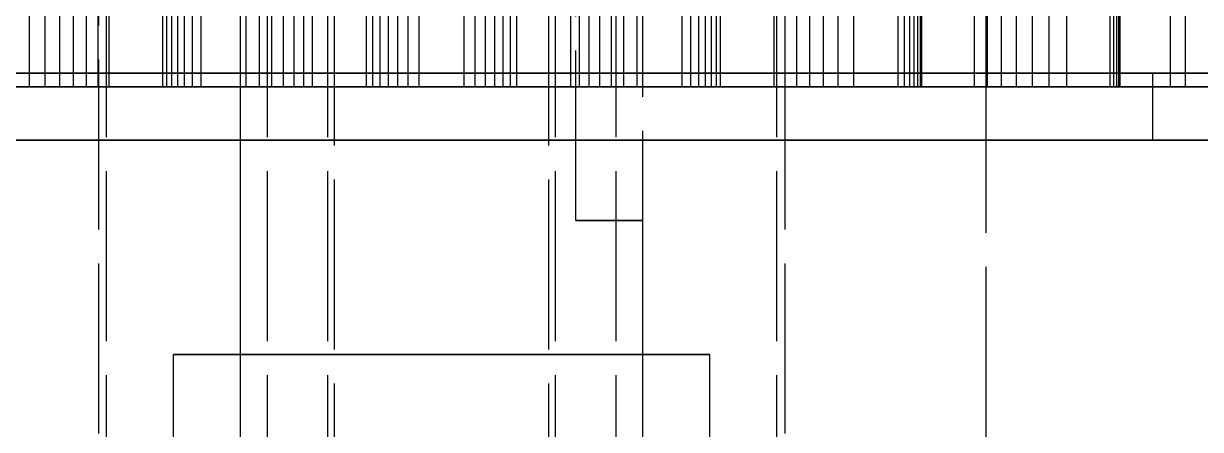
# Model space of a CAD drawing. Header units: millimetres. Extents: x -9 to 234, y -53 to 196.
# Drawn here: x 155.73 to 164.51, y 17.24 to 20.27 of the extents above; entities that cross this region are included whole.
import ezdxf

# ---------------------------------------------------------------- set-up
doc = ezdxf.new("R2010")
doc.units = ezdxf.units.MM
doc.linetypes.add('DASHED', pattern=[1.524, 1.27, -0.254])
doc.layers.add('HIDDEN', color=8, linetype='DASHED')

msp = doc.modelspace()

# ---------------------------------------------------------------- linework, layer by layer
at = {"layer": 'HIDDEN'}
for points in [[(158.05, -23.31), (158.05, 34.4)], [(159.65, -23.31), (159.65, 34.4)], [(156.35, -20.2), (156.35, 32.4)], [(157.55, -20.2), (157.55, 32.4)], [(158, -20.2), (158, 32.4)], [(159.7, -20.2), (159.7, 32.4)], [(160.15, -20.2), (160.15, 32.4)], [(161.35, -20.2), (161.35, 32.4)], [(157.35, -19.9), (157.35, 32.1)], [(160.35, -19.9), (160.35, 32.1)], [(156.29, 26.1), (156.29, -7.2)], [(161.41, 26.1), (161.41, -7.2)], [(155.77669, 19.8), (155.77669, 23.8)], [(155.77669, 19.8), (155.77669, 23.8)], [(155.89243, 19.8), (155.89243, 23.8)], [(155.89243, 19.8), (155.89243, 23.8)], [(156.00194, 19.8), (156.00194, 23.8)], [(156.00194, 19.8), (156.00194, 23.8)], [(156.10493, 19.8), (156.10493, 23.8)], [(156.10493, 19.8), (156.10493, 23.8)], [(156.20101, 19.8), (156.20101, 23.8)], [(156.20101, 19.8), (156.20101, 23.8)], [(156.28967, 19.8), (156.28967, 23.8)], [(156.28967, 19.8), (156.28967, 23.8)], [(156.37018, 19.8), (156.37018, 23.8)], [(156.37018, 19.8), (156.37018, 23.8)], [(156.77101, 19.8), (156.77101, 23.8)], [(156.77101, 19.8), (156.77101, 23.8)], [(156.79991, 19.8), (156.79991, 23.8)], [(156.79991, 19.8), (156.79991, 23.8)], [(156.83706, 19.8), (156.83706, 23.8)], [(156.83706, 19.8), (156.83706, 23.8)], [(156.88173, 19.8), (156.88173, 23.8)], [(156.88173, 19.8), (156.88173, 23.8)], [(156.93344, 19.8), (156.93344, 23.8)], [(156.93344, 19.8), (156.93344, 23.8)], [(156.99181, 19.8), (156.99181, 23.8)], [(156.99181, 19.8), (156.99181, 23.8)], [(157.05657, 19.8), (157.05657, 23.8)], [(157.05657, 19.8), (157.05657, 23.8)], [(157.39112, 19.8), (157.39112, 23.8)], [(157.39112, 19.8), (157.39112, 23.8)], [(157.49066, 19.8), (157.49066, 23.8)], [(157.49066, 19.8), (157.49066, 23.8)], [(157.58387, 19.8), (157.58387, 23.8)], [(157.58387, 19.8), (157.58387, 23.8)], [(157.67046, 19.8), (157.67046, 23.8)], [(157.67046, 19.8), (157.67046, 23.8)], [(157.75004, 19.8), (157.75004, 23.8)], [(157.75004, 19.8), (157.75004, 23.8)], [(157.82209, 19.8), (157.82209, 23.8)], [(157.82209, 19.8), (157.82209, 23.8)], [(157.88589, 19.8), (157.88589, 23.8)], [(157.88589, 19.8), (157.88589, 23.8)], [(158.29017, 19.8), (158.29017, 23.8)], [(158.29017, 19.8), (158.29017, 23.8)], [(158.33672, 19.8), (158.33672, 23.8)], [(158.33672, 19.8), (158.33672, 23.8)], [(158.39155, 19.8), (158.39155, 23.8)], [(158.39155, 19.8), (158.39155, 23.8)], [(158.45395, 19.8), (158.45395, 23.8)], [(158.45395, 19.8), (158.45395, 23.8)], [(158.52339, 19.8), (158.52339, 23.8)], [(158.52339, 19.8), (158.52339, 23.8)], [(158.59951, 19.8), (158.59951, 23.8)], [(158.59951, 19.8), (158.59951, 23.8)], [(158.68201, 19.8), (158.68201, 23.8)], [(158.68201, 19.8), (158.68201, 23.8)], [(159.01799, 19.8), (159.01799, 23.8)], [(159.01799, 19.8), (159.01799, 23.8)], [(159.10049, 19.8), (159.10049, 23.8)], [(159.10049, 19.8), (159.10049, 23.8)], [(159.17661, 19.8), (159.17661, 23.8)], [(159.17661, 19.8), (159.17661, 23.8)], [(159.24605, 19.8), (159.24605, 23.8)], [(159.24605, 19.8), (159.24605, 23.8)], [(159.30845, 19.8), (159.30845, 23.8)], [(159.30845, 19.8), (159.30845, 23.8)], [(159.36328, 19.8), (159.36328, 23.8)], [(159.36328, 19.8), (159.36328, 23.8)], [(159.40983, 19.8), (159.40983, 23.8)], [(159.40983, 19.8), (159.40983, 23.8)], [(159.81411, 19.8), (159.81411, 23.8)], [(159.81411, 19.8), (159.81411, 23.8)], [(159.87791, 19.8), (159.87791, 23.8)], [(159.87791, 19.8), (159.87791, 23.8)], [(159.94996, 19.8), (159.94996, 23.8)], [(159.94996, 19.8), (159.94996, 23.8)], [(160.02954, 19.8), (160.02954, 23.8)], [(160.02954, 19.8), (160.02954, 23.8)], [(160.11613, 19.8), (160.11613, 23.8)], [(160.11613, 19.8), (160.11613, 23.8)], [(160.20934, 19.8), (160.20934, 23.8)], [(160.20934, 19.8), (160.20934, 23.8)], [(160.30888, 19.8), (160.30888, 23.8)], [(160.30888, 19.8), (160.30888, 23.8)], [(160.64343, 19.8), (160.64343, 23.8)], [(160.64343, 19.8), (160.64343, 23.8)], [(160.70819, 19.8), (160.70819, 23.8)], [(160.70819, 19.8), (160.70819, 23.8)], [(160.76656, 19.8), (160.76656, 23.8)], [(160.76656, 19.8), (160.76656, 23.8)], [(160.81827, 19.8), (160.81827, 23.8)], [(160.81827, 19.8), (160.81827, 23.8)], [(160.86294, 19.8), (160.86294, 23.8)], [(160.86294, 19.8), (160.86294, 23.8)], [(160.90009, 19.8), (160.90009, 23.8)], [(160.90009, 19.8), (160.90009, 23.8)], [(160.92899, 19.8), (160.92899, 23.8)], [(160.92899, 19.8), (160.92899, 23.8)], [(161.32982, 19.8), (161.32982, 23.8)], [(161.32982, 19.8), (161.32982, 23.8)], [(161.41033, 19.8), (161.41033, 23.8)], [(161.41033, 19.8), (161.41033, 23.8)], [(161.49899, 19.8), (161.49899, 23.8)], [(161.49899, 19.8), (161.49899, 23.8)], [(161.59507, 19.8), (161.59507, 23.8)], [(161.59507, 19.8), (161.59507, 23.8)], [(161.69806, 19.8), (161.69806, 23.8)], [(161.69806, 19.8), (161.69806, 23.8)], [(161.80757, 19.8), (161.80757, 23.8)], [(161.80757, 19.8), (161.80757, 23.8)], [(161.92331, 19.8), (161.92331, 23.8)], [(161.92331, 19.8), (161.92331, 23.8)], [(162.25357, 19.8), (162.25357, 23.8)], [(162.25357, 19.8), (162.25357, 23.8)], [(162.30003, 19.8), (162.30003, 23.8)], [(162.30003, 19.8), (162.30003, 23.8)], [(162.34016, 19.8), (162.34016, 23.8)], [(162.34016, 19.8), (162.34016, 23.8)], [(162.37369, 19.8), (162.37369, 23.8)], [(162.37369, 19.8), (162.37369, 23.8)], [(162.40027, 19.8), (162.40027, 23.8)], [(162.40027, 19.8), (162.40027, 23.8)], [(162.41941, 19.8), (162.41941, 23.8)], [(162.41941, 19.8), (162.41941, 23.8)], [(162.43042, 19.8), (162.43042, 23.8)], [(162.43042, 19.8), (162.43042, 23.8)], [(162.82438, 19.8), (162.82438, 23.8)], [(162.82438, 19.8), (162.82438, 23.8)], [(162.92091, 19.8), (162.92091, 23.8)], [(162.92091, 19.8), (162.92091, 23.8)], [(163.02541, 19.8), (163.02541, 23.8)], [(163.02541, 19.8), (163.02541, 23.8)], [(163.13718, 19.8), (163.13718, 23.8)], [(163.13718, 19.8), (163.13718, 23.8)], [(163.2557, 19.8), (163.2557, 23.8)], [(163.2557, 19.8), (163.2557, 23.8)], [(163.38058, 19.8), (163.38058, 23.8)], [(163.38058, 19.8), (163.38058, 23.8)], [(163.51151, 19.8), (163.51151, 23.8)], [(163.51151, 19.8), (163.51151, 23.8)], [(163.83467, 19.8), (163.83467, 23.8)], [(163.83467, 19.8), (163.83467, 23.8)], [(163.86244, 19.8), (163.86244, 23.8)], [(163.86244, 19.8), (163.86244, 23.8)], [(163.88398, 19.8), (163.88398, 23.8)], [(163.88398, 19.8), (163.88398, 23.8)], [(163.89905, 19.8), (163.89905, 23.8)], [(163.89905, 19.8), (163.89905, 23.8)], [(163.9013, 19.8), (163.9013, 23.8)], [(163.9013, 19.8), (163.9013, 23.8)], [(163.9073, 19.8), (163.9073, 23.8)], [(163.9073, 19.8), (163.9073, 23.8)], [(163.90827, 19.8), (163.90827, 23.8)], [(163.90827, 19.8), (163.90827, 23.8)], [(164.28503, 19.8), (164.28503, 23.8)], [(164.28503, 19.8), (164.28503, 23.8)], [(164.39675, 19.8), (164.39675, 23.8)], [(164.39675, 19.8), (164.39675, 23.8)], [(162.91, 19.9), (162.91, 23.4)], [(162.91, -7.2), (162.91, 23.4)], [(157.35, 17.8), (157.35, 23.3)], [(159.85, 18.801), (159.85, 23.3)], [(159.85, 18.801), (159.85, 23.3)], [(164.15, 19.9), (163.98175, 19.9), (163.81349, 19.9), (163.64524, 19.9), (163.47698, 19.9), (163.30873, 19.9), (163.14048, 19.9), (162.97222, 19.9), (162.80397, 19.9), (162.63571, 19.9), (162.46746, 19.9), (162.29921, 19.9), (162.13095, 19.9), (161.9627, 19.9), (161.79444, 19.9), (161.62619, 19.9), (161.45794, 19.9), (161.28968, 19.9), (161.12143, 19.9), (160.95317, 19.9), (160.78492, 19.9), (160.61667, 19.9), (160.44841, 19.9), (160.28016, 19.9), (160.1119, 19.9), (159.94365, 19.9), (159.7754, 19.9), (159.60714, 19.9), (159.43889, 19.9), (159.27063, 19.9), (159.10238, 19.9), (158.93413, 19.9), (158.76587, 19.9), (158.59762, 19.9), (158.42937, 19.9), (158.26111, 19.9), (158.09286, 19.9), (157.9246, 19.9), (157.75635, 19.9), (157.5881, 19.9), (157.41984, 19.9), (157.25159, 19.9), (157.08333, 19.9), (156.91508, 19.9), (156.74683, 19.9), (156.57857, 19.9), (156.41032, 19.9), (156.24206, 19.9), (156.07381, 19.9), (155.90556, 19.9), (155.7373, 19.9), (155.56905, 19.9)], [(155.65317, 19.9), (155.7373, 19.9), (155.82143, 19.9), (155.90556, 19.9), (155.98968, 19.9), (156.07381, 19.9), (156.15794, 19.9), (156.24206, 19.9), (156.32619, 19.9), (156.41032, 19.9), (156.49444, 19.9), (156.57857, 19.9), (156.6627, 19.9), (156.74683, 19.9), (156.83095, 19.9), (156.91508, 19.9), (156.99921, 19.9), (157.08333, 19.9), (157.16746, 19.9), (157.25159, 19.9), (157.33571, 19.9), (157.41984, 19.9), (157.50397, 19.9), (157.5881, 19.9), (157.67222, 19.9), (157.75635, 19.9), (157.84048, 19.9), (157.9246, 19.9), (158.00873, 19.9), (158.09286, 19.9), (158.17698, 19.9), (158.26111, 19.9), (158.34524, 19.9), (158.42937, 19.9), (158.51349, 19.9), (158.59762, 19.9), (158.68175, 19.9), (158.76587, 19.9), (158.85, 19.9)], [(162.91, 19.9), (162.78111, 19.9), (162.65222, 19.9), (162.52333, 19.9), (162.39444, 19.9), (162.26556, 19.9), (162.13667, 19.9), (162.00778, 19.9), (161.87889, 19.9), (161.75, 19.9), (161.62111, 19.9), (161.49222, 19.9), (161.36333, 19.9), (161.23444, 19.9), (161.10556, 19.9), (160.97667, 19.9), (160.84778, 19.9), (160.71889, 19.9), (160.59, 19.9), (160.46111, 19.9), (160.33222, 19.9), (160.20333, 19.9), (160.07444, 19.9), (159.94556, 19.9), (159.81667, 19.9), (159.68778, 19.9), (159.55889, 19.9), (159.43, 19.9), (159.30111, 19.9), (159.17222, 19.9), (159.04333, 19.9), (158.91444, 19.9), (158.78556, 19.9), (158.65667, 19.9), (158.52778, 19.9), (158.39889, 19.9), (158.27, 19.9), (158.14111, 19.9), (158.01222, 19.9), (157.88333, 19.9), (157.75444, 19.9), (157.62556, 19.9), (157.49667, 19.9), (157.36778, 19.9), (157.23889, 19.9), (157.11, 19.9), (156.98111, 19.9), (156.85222, 19.9), (156.72333, 19.9), (156.59444, 19.9), (156.46556, 19.9), (156.33667, 19.9), (156.20778, 19.9), (156.07889, 19.9), (155.95, 19.9), (155.82111, 19.9), (155.69222, 19.9)], [(155.69222, 19.9), (155.75667, 19.9), (155.82111, 19.9), (155.88556, 19.9), (155.95, 19.9), (156.01444, 19.9), (156.07889, 19.9), (156.14333, 19.9), (156.20778, 19.9), (156.27222, 19.9), (156.33667, 19.9), (156.40111, 19.9), (156.46556, 19.9), (156.53, 19.9), (156.59444, 19.9), (156.65889, 19.9), (156.72333, 19.9), (156.78778, 19.9), (156.85222, 19.9), (156.91667, 19.9), (156.98111, 19.9), (157.04556, 19.9), (157.11, 19.9), (157.17444, 19.9), (157.23889, 19.9), (157.30333, 19.9), (157.36778, 19.9), (157.43222, 19.9), (157.49667, 19.9), (157.56111, 19.9), (157.62556, 19.9), (157.69, 19.9), (157.75444, 19.9), (157.81889, 19.9), (157.88333, 19.9), (157.94778, 19.9), (158.01222, 19.9), (158.07667, 19.9), (158.14111, 19.9), (158.20556, 19.9), (158.27, 19.9), (158.33444, 19.9), (158.39889, 19.9), (158.46333, 19.9), (158.52778, 19.9), (158.59222, 19.9), (158.65667, 19.9), (158.72111, 19.9), (158.78556, 19.9), (158.85, 19.9)], [(164.65952, 19.9), (164.46905, 19.9), (164.27857, 19.9), (164.0881, 19.9), (163.89762, 19.9), (163.70714, 19.9), (163.51667, 19.9), (163.32619, 19.9), (163.13571, 19.9), (162.94524, 19.9), (162.75476, 19.9), (162.56429, 19.9), (162.37381, 19.9), (162.18333, 19.9), (161.99286, 19.9), (161.80238, 19.9), (161.6119, 19.9), (161.42143, 19.9), (161.23095, 19.9), (161.04048, 19.9), (160.85, 19.9), (160.65952, 19.9), (160.46905, 19.9), (160.27857, 19.9), (160.0881, 19.9), (159.89762, 19.9), (159.70714, 19.9), (159.51667, 19.9), (159.32619, 19.9), (159.13571, 19.9), (158.94524, 19.9), (158.75476, 19.9), (158.56429, 19.9), (158.37381, 19.9), (158.18333, 19.9), (157.99286, 19.9), (157.80238, 19.9), (157.6119, 19.9), (157.42143, 19.9), (157.23095, 19.9), (157.04048, 19.9), (156.85, 19.9), (156.65952, 19.9), (156.46905, 19.9), (156.27857, 19.9), (156.0881, 19.9), (155.89762, 19.9), (155.70714, 19.9)], [(155.70714, 19.9), (155.80238, 19.9), (155.89762, 19.9), (155.99286, 19.9), (156.0881, 19.9), (156.18333, 19.9), (156.27857, 19.9), (156.37381, 19.9), (156.46905, 19.9), (156.56429, 19.9), (156.65952, 19.9), (156.75476, 19.9), (156.85, 19.9), (156.94524, 19.9), (157.04048, 19.9), (157.13571, 19.9), (157.23095, 19.9), (157.32619, 19.9), (157.42143, 19.9), (157.51667, 19.9), (157.6119, 19.9), (157.70714, 19.9), (157.80238, 19.9), (157.89762, 19.9), (157.99286, 19.9), (158.0881, 19.9), (158.18333, 19.9), (158.27857, 19.9), (158.37381, 19.9), (158.46905, 19.9), (158.56429, 19.9), (158.65952, 19.9), (158.75476, 19.9), (158.85, 19.9)], [(164.65952, 19.9), (164.46905, 19.9), (164.27857, 19.9), (164.0881, 19.9), (163.89762, 19.9), (163.70714, 19.9), (163.51667, 19.9), (163.32619, 19.9), (163.13571, 19.9), (162.94524, 19.9), (162.75476, 19.9), (162.56429, 19.9), (162.37381, 19.9), (162.18333, 19.9), (161.99286, 19.9), (161.80238, 19.9), (161.6119, 19.9), (161.42143, 19.9), (161.23095, 19.9), (161.04048, 19.9), (160.85, 19.9), (160.65952, 19.9), (160.46905, 19.9), (160.27857, 19.9), (160.0881, 19.9), (159.89762, 19.9), (159.70714, 19.9), (159.51667, 19.9), (159.32619, 19.9), (159.13571, 19.9), (158.94524, 19.9), (158.75476, 19.9), (158.56429, 19.9), (158.37381, 19.9), (158.18333, 19.9), (157.99286, 19.9), (157.80238, 19.9), (157.6119, 19.9), (157.42143, 19.9), (157.23095, 19.9), (157.04048, 19.9), (156.85, 19.9), (156.65952, 19.9), (156.46905, 19.9), (156.27857, 19.9), (156.0881, 19.9), (155.89762, 19.9), (155.70714, 19.9)], [(155.70714, 19.9), (155.80238, 19.9), (155.89762, 19.9), (155.99286, 19.9), (156.0881, 19.9), (156.18333, 19.9), (156.27857, 19.9), (156.37381, 19.9), (156.46905, 19.9), (156.56429, 19.9), (156.65952, 19.9), (156.75476, 19.9), (156.85, 19.9), (156.94524, 19.9), (157.04048, 19.9), (157.13571, 19.9), (157.23095, 19.9), (157.32619, 19.9), (157.42143, 19.9), (157.51667, 19.9), (157.6119, 19.9), (157.70714, 19.9), (157.80238, 19.9), (157.89762, 19.9), (157.99286, 19.9), (158.0881, 19.9), (158.18333, 19.9), (158.27857, 19.9), (158.37381, 19.9), (158.46905, 19.9), (158.56429, 19.9), (158.65952, 19.9), (158.75476, 19.9), (158.85, 19.9)], [(158.85, 19.9), (158.94524, 19.9), (159.04048, 19.9), (159.13571, 19.9), (159.23095, 19.9), (159.32619, 19.9), (159.42143, 19.9), (159.51667, 19.9), (159.6119, 19.9), (159.70714, 19.9), (159.80238, 19.9), (159.89762, 19.9), (159.99286, 19.9), (160.0881, 19.9), (160.18333, 19.9), (160.27857, 19.9), (160.37381, 19.9), (160.46905, 19.9), (160.56429, 19.9), (160.65952, 19.9), (160.75476, 19.9), (160.85, 19.9), (160.94524, 19.9), (161.04048, 19.9), (161.13571, 19.9), (161.23095, 19.9), (161.32619, 19.9), (161.42143, 19.9), (161.51667, 19.9), (161.6119, 19.9), (161.70714, 19.9), (161.80238, 19.9), (161.89762, 19.9), (161.99286, 19.9), (162.0881, 19.9), (162.18333, 19.9), (162.27857, 19.9), (162.37381, 19.9), (162.46905, 19.9), (162.56429, 19.9), (162.65952, 19.9), (162.75476, 19.9), (162.85, 19.9), (162.94524, 19.9), (163.04048, 19.9), (163.13571, 19.9), (163.23095, 19.9), (163.32619, 19.9), (163.42143, 19.9), (163.51667, 19.9), (163.6119, 19.9), (163.70714, 19.9), (163.80238, 19.9), (163.89762, 19.9), (163.99286, 19.9), (164.0881, 19.9), (164.18333, 19.9), (164.27857, 19.9), (164.37381, 19.9), (164.46905, 19.9), (164.56429, 19.9)], [(158.85, 19.9), (158.93413, 19.9), (159.01825, 19.9), (159.10238, 19.9), (159.18651, 19.9), (159.27063, 19.9), (159.35476, 19.9), (159.43889, 19.9), (159.52302, 19.9), (159.60714, 19.9), (159.69127, 19.9), (159.7754, 19.9), (159.85952, 19.9), (159.94365, 19.9), (160.02778, 19.9), (160.1119, 19.9), (160.19603, 19.9), (160.28016, 19.9), (160.36429, 19.9), (160.44841, 19.9), (160.53254, 19.9), (160.61667, 19.9), (160.70079, 19.9), (160.78492, 19.9), (160.86905, 19.9), (160.95317, 19.9), (161.0373, 19.9), (161.12143, 19.9), (161.20556, 19.9), (161.28968, 19.9), (161.37381, 19.9), (161.45794, 19.9), (161.54206, 19.9), (161.62619, 19.9), (161.71032, 19.9), (161.79444, 19.9), (161.87857, 19.9), (161.9627, 19.9), (162.04683, 19.9), (162.13095, 19.9), (162.21508, 19.9), (162.29921, 19.9), (162.38333, 19.9), (162.46746, 19.9), (162.55159, 19.9), (162.63571, 19.9), (162.71984, 19.9), (162.80397, 19.9), (162.8881, 19.9), (162.97222, 19.9), (163.05635, 19.9), (163.14048, 19.9), (163.2246, 19.9), (163.30873, 19.9), (163.39286, 19.9), (163.47698, 19.9), (163.56111, 19.9), (163.64524, 19.9), (163.72937, 19.9), (163.81349, 19.9), (163.89762, 19.9), (163.98175, 19.9), (164.06587, 19.9), (164.15, 19.9)], [(158.85, 19.9), (158.94524, 19.9), (159.04048, 19.9), (159.13571, 19.9), (159.23095, 19.9), (159.32619, 19.9), (159.42143, 19.9), (159.51667, 19.9), (159.6119, 19.9), (159.70714, 19.9), (159.80238, 19.9), (159.89762, 19.9), (159.99286, 19.9), (160.0881, 19.9), (160.18333, 19.9), (160.27857, 19.9), (160.37381, 19.9), (160.46905, 19.9), (160.56429, 19.9), (160.65952, 19.9), (160.75476, 19.9), (160.85, 19.9), (160.94524, 19.9), (161.04048, 19.9), (161.13571, 19.9), (161.23095, 19.9), (161.32619, 19.9), (161.42143, 19.9), (161.51667, 19.9), (161.6119, 19.9), (161.70714, 19.9), (161.80238, 19.9), (161.89762, 19.9), (161.99286, 19.9), (162.0881, 19.9), (162.18333, 19.9), (162.27857, 19.9), (162.37381, 19.9), (162.46905, 19.9), (162.56429, 19.9), (162.65952, 19.9), (162.75476, 19.9), (162.85, 19.9), (162.94524, 19.9), (163.04048, 19.9), (163.13571, 19.9), (163.23095, 19.9), (163.32619, 19.9), (163.42143, 19.9), (163.51667, 19.9), (163.6119, 19.9), (163.70714, 19.9), (163.80238, 19.9), (163.89762, 19.9), (163.99286, 19.9), (164.0881, 19.9), (164.18333, 19.9), (164.27857, 19.9), (164.37381, 19.9), (164.46905, 19.9), (164.56429, 19.9)], [(158.85, 19.9), (158.91444, 19.9), (158.97889, 19.9), (159.04333, 19.9), (159.10778, 19.9), (159.17222, 19.9), (159.23667, 19.9), (159.30111, 19.9), (159.36556, 19.9), (159.43, 19.9), (159.49444, 19.9), (159.55889, 19.9), (159.62333, 19.9), (159.68778, 19.9), (159.75222, 19.9), (159.81667, 19.9), (159.88111, 19.9), (159.94556, 19.9), (160.01, 19.9), (160.07444, 19.9), (160.13889, 19.9), (160.20333, 19.9), (160.26778, 19.9), (160.33222, 19.9), (160.39667, 19.9), (160.46111, 19.9), (160.52556, 19.9), (160.59, 19.9), (160.65444, 19.9), (160.71889, 19.9), (160.78333, 19.9), (160.84778, 19.9), (160.91222, 19.9), (160.97667, 19.9), (161.04111, 19.9), (161.10556, 19.9), (161.17, 19.9), (161.23444, 19.9), (161.29889, 19.9), (161.36333, 19.9), (161.42778, 19.9), (161.49222, 19.9), (161.55667, 19.9), (161.62111, 19.9), (161.68556, 19.9), (161.75, 19.9), (161.81444, 19.9), (161.87889, 19.9), (161.94333, 19.9), (162.00778, 19.9), (162.07222, 19.9), (162.13667, 19.9), (162.20111, 19.9), (162.26556, 19.9), (162.33, 19.9), (162.39444, 19.9), (162.45889, 19.9), (162.52333, 19.9), (162.58778, 19.9), (162.65222, 19.9), (162.71667, 19.9), (162.78111, 19.9), (162.84556, 19.9), (162.91, 19.9)], [(164.15, 19.9), (164.15, 19.4)], [(164.61786, 19.8), (164.01071, 19.8), (163.40357, 19.8), (162.79643, 19.8), (162.18929, 19.8), (161.58214, 19.8), (160.975, 19.8), (160.36786, 19.8), (159.76071, 19.8), (159.15357, 19.8), (158.54643, 19.8), (157.93929, 19.8), (157.33214, 19.8), (156.725, 19.8), (156.11786, 19.8), (155.51071, 19.8), (154.90357, 19.8), (154.29643, 19.8), (153.68929, 19.8), (153.08214, 19.8), (152.475, 19.8), (151.86786, 19.8), (151.26071, 19.8), (150.65357, 19.8)], [(155.77669, 19.8), (155.44643, 19.8)], [(155.44643, 19.8), (155.77669, 19.8)], [(155.51071, 19.8), (155.81429, 19.8), (156.11786, 19.8), (156.42143, 19.8), (156.725, 19.8), (157.02857, 19.8), (157.33214, 19.8), (157.63571, 19.8), (157.93929, 19.8), (158.24286, 19.8), (158.54643, 19.8), (158.85, 19.8)], [(155.89243, 19.8), (155.77669, 19.8)], [(155.77669, 19.8), (155.89243, 19.8)], [(156.00194, 19.8), (155.89243, 19.8)], [(155.89243, 19.8), (156.00194, 19.8)], [(156.10493, 19.8), (156.00194, 19.8)], [(156.00194, 19.8), (156.10493, 19.8)], [(156.20101, 19.8), (156.10493, 19.8)], [(156.10493, 19.8), (156.20101, 19.8)], [(156.28967, 19.8), (156.20101, 19.8)], [(156.20101, 19.8), (156.28967, 19.8)], [(156.37018, 19.8), (156.28967, 19.8)], [(156.28967, 19.8), (156.37018, 19.8)], [(156.77101, 19.8), (156.37018, 19.8)], [(156.37018, 19.8), (156.77101, 19.8)], [(156.79991, 19.8), (156.77101, 19.8)], [(156.77101, 19.8), (156.79991, 19.8)], [(156.83706, 19.8), (156.79991, 19.8)], [(156.79991, 19.8), (156.83706, 19.8)], [(156.88173, 19.8), (156.83706, 19.8)], [(156.83706, 19.8), (156.88173, 19.8)], [(156.93344, 19.8), (156.88173, 19.8)], [(156.88173, 19.8), (156.93344, 19.8)], [(156.99181, 19.8), (156.93344, 19.8)], [(156.93344, 19.8), (156.99181, 19.8)], [(157.05657, 19.8), (156.99181, 19.8)], [(156.99181, 19.8), (157.05657, 19.8)], [(157.39112, 19.8), (157.05657, 19.8)], [(157.05657, 19.8), (157.39112, 19.8)], [(157.49066, 19.8), (157.39112, 19.8)], [(157.39112, 19.8), (157.49066, 19.8)], [(157.58387, 19.8), (157.49066, 19.8)], [(157.49066, 19.8), (157.58387, 19.8)], [(157.67046, 19.8), (157.58387, 19.8)], [(157.58387, 19.8), (157.67046, 19.8)], [(157.75004, 19.8), (157.67046, 19.8)], [(157.67046, 19.8), (157.75004, 19.8)], [(157.82209, 19.8), (157.75004, 19.8)], [(157.75004, 19.8), (157.82209, 19.8)], [(157.88589, 19.8), (157.82209, 19.8)], [(157.82209, 19.8), (157.88589, 19.8)], [(158.29017, 19.8), (157.88589, 19.8)], [(157.88589, 19.8), (158.29017, 19.8)], [(158.29017, 19.8), (158.33672, 19.8)], [(158.33672, 19.8), (158.29017, 19.8)], [(158.33672, 19.8), (158.39155, 19.8)], [(158.39155, 19.8), (158.33672, 19.8)], [(158.39155, 19.8), (158.45395, 19.8)], [(158.45395, 19.8), (158.39155, 19.8)], [(158.45395, 19.8), (158.52339, 19.8)], [(158.52339, 19.8), (158.45395, 19.8)], [(158.52339, 19.8), (158.59951, 19.8)], [(158.59951, 19.8), (158.52339, 19.8)], [(158.59951, 19.8), (158.68201, 19.8)], [(158.68201, 19.8), (158.59951, 19.8)], [(158.68201, 19.8), (159.01799, 19.8)], [(159.01799, 19.8), (158.68201, 19.8)], [(158.85, 19.8), (159.15357, 19.8), (159.45714, 19.8), (159.76071, 19.8), (160.06429, 19.8), (160.36786, 19.8), (160.67143, 19.8), (160.975, 19.8), (161.27857, 19.8), (161.58214, 19.8), (161.88571, 19.8), (162.18929, 19.8), (162.49286, 19.8), (162.79643, 19.8), (163.1, 19.8), (163.40357, 19.8), (163.70714, 19.8), (164.01071, 19.8), (164.31429, 19.8), (164.61786, 19.8)], [(159.01799, 19.8), (159.10049, 19.8)], [(159.10049, 19.8), (159.01799, 19.8)], [(159.10049, 19.8), (159.17661, 19.8)], [(159.17661, 19.8), (159.10049, 19.8)], [(159.17661, 19.8), (159.24605, 19.8)], [(159.24605, 19.8), (159.17661, 19.8)], [(159.24605, 19.8), (159.30845, 19.8)], [(159.30845, 19.8), (159.24605, 19.8)], [(159.30845, 19.8), (159.36328, 19.8)], [(159.36328, 19.8), (159.30845, 19.8)], [(159.36328, 19.8), (159.40983, 19.8)], [(159.40983, 19.8), (159.36328, 19.8)], [(159.40983, 19.8), (159.81411, 19.8)], [(159.81411, 19.8), (159.40983, 19.8)], [(159.81411, 19.8), (159.87791, 19.8)], [(159.87791, 19.8), (159.81411, 19.8)], [(159.87791, 19.8), (159.94996, 19.8)], [(159.94996, 19.8), (159.87791, 19.8)], [(159.94996, 19.8), (160.02954, 19.8)], [(160.02954, 19.8), (159.94996, 19.8)], [(160.02954, 19.8), (160.11613, 19.8)], [(160.11613, 19.8), (160.02954, 19.8)], [(160.11613, 19.8), (160.20934, 19.8)], [(160.20934, 19.8), (160.11613, 19.8)], [(160.20934, 19.8), (160.30888, 19.8)], [(160.30888, 19.8), (160.20934, 19.8)], [(160.30888, 19.8), (160.64343, 19.8)], [(160.64343, 19.8), (160.30888, 19.8)], [(160.64343, 19.8), (160.70819, 19.8)], [(160.70819, 19.8), (160.64343, 19.8)], [(160.70819, 19.8), (160.76656, 19.8)], [(160.76656, 19.8), (160.70819, 19.8)], [(160.76656, 19.8), (160.81827, 19.8)], [(160.81827, 19.8), (160.76656, 19.8)], [(160.81827, 19.8), (160.86294, 19.8)], [(160.86294, 19.8), (160.81827, 19.8)], [(160.86294, 19.8), (160.90009, 19.8)], [(160.90009, 19.8), (160.86294, 19.8)], [(160.90009, 19.8), (160.92899, 19.8)], [(160.92899, 19.8), (160.90009, 19.8)], [(160.92899, 19.8), (161.32982, 19.8)], [(161.32982, 19.8), (160.92899, 19.8)], [(161.32982, 19.8), (161.41033, 19.8)], [(161.41033, 19.8), (161.32982, 19.8)], [(161.41033, 19.8), (161.49899, 19.8)], [(161.49899, 19.8), (161.41033, 19.8)], [(161.49899, 19.8), (161.59507, 19.8)], [(161.59507, 19.8), (161.49899, 19.8)], [(161.59507, 19.8), (161.69806, 19.8)], [(161.69806, 19.8), (161.59507, 19.8)], [(161.69806, 19.8), (161.80757, 19.8)], [(161.80757, 19.8), (161.69806, 19.8)], [(161.80757, 19.8), (161.92331, 19.8)], [(161.92331, 19.8), (161.80757, 19.8)], [(161.92331, 19.8), (162.25357, 19.8)], [(162.25357, 19.8), (161.92331, 19.8)], [(162.25357, 19.8), (162.30003, 19.8)], [(162.30003, 19.8), (162.25357, 19.8)], [(162.30003, 19.8), (162.34016, 19.8)], [(162.34016, 19.8), (162.30003, 19.8)], [(162.34016, 19.8), (162.37369, 19.8)], [(162.37369, 19.8), (162.34016, 19.8)], [(162.37369, 19.8), (162.40027, 19.8)], [(162.40027, 19.8), (162.37369, 19.8)], [(162.40027, 19.8), (162.41941, 19.8)], [(162.41941, 19.8), (162.40027, 19.8)], [(162.41941, 19.8), (162.43042, 19.8)], [(162.43042, 19.8), (162.41941, 19.8)], [(162.43042, 19.8), (162.82438, 19.8)], [(162.82438, 19.8), (162.43042, 19.8)], [(162.82438, 19.8), (162.92091, 19.8)], [(162.92091, 19.8), (162.82438, 19.8)], [(162.92091, 19.8), (163.02541, 19.8)], [(163.02541, 19.8), (162.92091, 19.8)], [(163.02541, 19.8), (163.13718, 19.8)], [(163.13718, 19.8), (163.02541, 19.8)], [(163.13718, 19.8), (163.2557, 19.8)], [(163.2557, 19.8), (163.13718, 19.8)], [(163.2557, 19.8), (163.38058, 19.8)], [(163.38058, 19.8), (163.2557, 19.8)], [(163.38058, 19.8), (163.51151, 19.8)], [(163.51151, 19.8), (163.38058, 19.8)], [(163.51151, 19.8), (163.83467, 19.8)], [(163.83467, 19.8), (163.51151, 19.8)], [(163.83467, 19.8), (163.86244, 19.8)], [(163.86244, 19.8), (163.83467, 19.8)], [(163.86244, 19.8), (163.88398, 19.8)], [(163.88398, 19.8), (163.86244, 19.8)], [(163.88398, 19.8), (163.89905, 19.8)], [(163.89905, 19.8), (163.88398, 19.8)], [(163.89905, 19.8), (163.9073, 19.8)], [(163.9073, 19.8), (163.89905, 19.8)], [(163.90827, 19.8), (163.9013, 19.8)], [(163.9013, 19.8), (164.28503, 19.8)], [(164.28503, 19.8), (163.9013, 19.8)], [(163.9013, 19.8), (163.90827, 19.8)], [(163.9073, 19.8), (163.90827, 19.8)], [(163.90827, 19.8), (163.9073, 19.8)], [(164.28503, 19.8), (164.39675, 19.8)], [(164.39675, 19.8), (164.28503, 19.8)], [(164.39675, 19.8), (164.51622, 19.8)], [(164.51622, 19.8), (164.39675, 19.8)], [(164.15, 19.4), (163.98175, 19.4), (163.81349, 19.4), (163.64524, 19.4), (163.47698, 19.4), (163.30873, 19.4), (163.14048, 19.4), (162.97222, 19.4), (162.80397, 19.4), (162.63571, 19.4), (162.46746, 19.4), (162.29921, 19.4), (162.13095, 19.4), (161.9627, 19.4), (161.79444, 19.4), (161.62619, 19.4), (161.45794, 19.4), (161.28968, 19.4), (161.12143, 19.4), (160.95317, 19.4), (160.78492, 19.4), (160.61667, 19.4), (160.44841, 19.4), (160.28016, 19.4), (160.1119, 19.4), (159.94365, 19.4), (159.7754, 19.4), (159.60714, 19.4), (159.43889, 19.4), (159.27063, 19.4), (159.10238, 19.4), (158.93413, 19.4), (158.76587, 19.4), (158.59762, 19.4), (158.42937, 19.4), (158.26111, 19.4), (158.09286, 19.4), (157.9246, 19.4), (157.75635, 19.4), (157.5881, 19.4), (157.41984, 19.4), (157.25159, 19.4), (157.08333, 19.4), (156.91508, 19.4), (156.74683, 19.4), (156.57857, 19.4), (156.41032, 19.4), (156.24206, 19.4), (156.07381, 19.4), (155.90556, 19.4), (155.7373, 19.4), (155.56905, 19.4)], [(164.68333, 19.4), (164.44524, 19.4), (164.20714, 19.4), (163.96905, 19.4), (163.73095, 19.4), (163.49286, 19.4), (163.25476, 19.4), (163.01667, 19.4), (162.77857, 19.4), (162.54048, 19.4), (162.30238, 19.4), (162.06429, 19.4), (161.82619, 19.4), (161.5881, 19.4), (161.35, 19.4), (161.1119, 19.4), (160.87381, 19.4), (160.63571, 19.4), (160.39762, 19.4), (160.15952, 19.4), (159.92143, 19.4), (159.68333, 19.4), (159.44524, 19.4), (159.20714, 19.4), (158.96905, 19.4), (158.73095, 19.4), (158.49286, 19.4), (158.25476, 19.4), (158.01667, 19.4), (157.77857, 19.4), (157.54048, 19.4), (157.30238, 19.4), (157.06429, 19.4), (156.82619, 19.4), (156.5881, 19.4), (156.35, 19.4), (156.1119, 19.4), (155.87381, 19.4), (155.63571, 19.4)], [(155.63571, 19.4), (155.75476, 19.4), (155.87381, 19.4), (155.99286, 19.4), (156.1119, 19.4), (156.23095, 19.4), (156.35, 19.4), (156.46905, 19.4), (156.5881, 19.4), (156.70714, 19.4), (156.82619, 19.4), (156.94524, 19.4), (157.06429, 19.4), (157.18333, 19.4), (157.30238, 19.4), (157.42143, 19.4), (157.54048, 19.4), (157.65952, 19.4), (157.77857, 19.4), (157.89762, 19.4), (158.01667, 19.4), (158.13571, 19.4), (158.25476, 19.4), (158.37381, 19.4), (158.49286, 19.4), (158.6119, 19.4), (158.73095, 19.4), (158.85, 19.4)], [(155.65317, 19.4), (155.7373, 19.4), (155.82143, 19.4), (155.90556, 19.4), (155.98968, 19.4), (156.07381, 19.4), (156.15794, 19.4), (156.24206, 19.4), (156.32619, 19.4), (156.41032, 19.4), (156.49444, 19.4), (156.57857, 19.4), (156.6627, 19.4), (156.74683, 19.4), (156.83095, 19.4), (156.91508, 19.4), (156.99921, 19.4), (157.08333, 19.4), (157.16746, 19.4), (157.25159, 19.4), (157.33571, 19.4), (157.41984, 19.4), (157.50397, 19.4), (157.5881, 19.4), (157.67222, 19.4), (157.75635, 19.4), (157.84048, 19.4), (157.9246, 19.4), (158.00873, 19.4), (158.09286, 19.4), (158.17698, 19.4), (158.26111, 19.4), (158.34524, 19.4), (158.42937, 19.4), (158.51349, 19.4), (158.59762, 19.4), (158.68175, 19.4), (158.76587, 19.4), (158.85, 19.4)], [(158.85, 19.4), (158.93413, 19.4), (159.01825, 19.4), (159.10238, 19.4), (159.18651, 19.4), (159.27063, 19.4), (159.35476, 19.4), (159.43889, 19.4), (159.52302, 19.4), (159.60714, 19.4), (159.69127, 19.4), (159.7754, 19.4), (159.85952, 19.4), (159.94365, 19.4), (160.02778, 19.4), (160.1119, 19.4), (160.19603, 19.4), (160.28016, 19.4), (160.36429, 19.4), (160.44841, 19.4), (160.53254, 19.4), (160.61667, 19.4), (160.70079, 19.4), (160.78492, 19.4), (160.86905, 19.4), (160.95317, 19.4), (161.0373, 19.4), (161.12143, 19.4), (161.20556, 19.4), (161.28968, 19.4), (161.37381, 19.4), (161.45794, 19.4), (161.54206, 19.4), (161.62619, 19.4), (161.71032, 19.4), (161.79444, 19.4), (161.87857, 19.4), (161.9627, 19.4), (162.04683, 19.4), (162.13095, 19.4), (162.21508, 19.4), (162.29921, 19.4), (162.38333, 19.4), (162.46746, 19.4), (162.55159, 19.4), (162.63571, 19.4), (162.71984, 19.4), (162.80397, 19.4), (162.8881, 19.4), (162.97222, 19.4), (163.05635, 19.4), (163.14048, 19.4), (163.2246, 19.4), (163.30873, 19.4), (163.39286, 19.4), (163.47698, 19.4), (163.56111, 19.4), (163.64524, 19.4), (163.72937, 19.4), (163.81349, 19.4), (163.89762, 19.4), (163.98175, 19.4), (164.06587, 19.4), (164.15, 19.4)], [(158.85, 19.4), (158.96905, 19.4), (159.0881, 19.4), (159.20714, 19.4), (159.32619, 19.4), (159.44524, 19.4), (159.56429, 19.4), (159.68333, 19.4), (159.80238, 19.4), (159.92143, 19.4), (160.04048, 19.4), (160.15952, 19.4), (160.27857, 19.4), (160.39762, 19.4), (160.51667, 19.4), (160.63571, 19.4), (160.75476, 19.4), (160.87381, 19.4), (160.99286, 19.4), (161.1119, 19.4), (161.23095, 19.4), (161.35, 19.4), (161.46905, 19.4), (161.5881, 19.4), (161.70714, 19.4), (161.82619, 19.4), (161.94524, 19.4), (162.06429, 19.4), (162.18333, 19.4), (162.30238, 19.4), (162.42143, 19.4), (162.54048, 19.4), (162.65952, 19.4), (162.77857, 19.4), (162.89762, 19.4), (163.01667, 19.4), (163.13571, 19.4), (163.25476, 19.4), (163.37381, 19.4), (163.49286, 19.4), (163.6119, 19.4), (163.73095, 19.4), (163.85, 19.4), (163.96905, 19.4), (164.0881, 19.4), (164.20714, 19.4), (164.32619, 19.4), (164.44524, 19.4), (164.56429, 19.4)], [(159.85, 18.801), (159.85794, 18.801), (159.86587, 18.801), (159.87381, 18.801), (159.88175, 18.801), (159.88968, 18.801), (159.89762, 18.801), (159.90556, 18.801), (159.91349, 18.801), (159.92143, 18.801), (159.92937, 18.801), (159.9373, 18.801), (159.94524, 18.801), (159.95317, 18.801), (159.96111, 18.801), (159.96905, 18.801), (159.97698, 18.801), (159.98492, 18.801), (159.99286, 18.801), (160.00079, 18.801), (160.00873, 18.801), (160.01667, 18.801), (160.0246, 18.801), (160.03254, 18.801), (160.04048, 18.801), (160.04841, 18.801), (160.05635, 18.801), (160.06429, 18.801), (160.07222, 18.801), (160.08016, 18.801), (160.0881, 18.801), (160.09603, 18.801), (160.10397, 18.801), (160.1119, 18.801), (160.11984, 18.801), (160.12778, 18.801), (160.13571, 18.801), (160.14365, 18.801), (160.15159, 18.801), (160.15952, 18.801), (160.16746, 18.801), (160.1754, 18.801), (160.18333, 18.801), (160.19127, 18.801), (160.19921, 18.801), (160.20714, 18.801), (160.21508, 18.801), (160.22302, 18.801), (160.23095, 18.801), (160.23889, 18.801), (160.24683, 18.801), (160.25476, 18.801), (160.2627, 18.801), (160.27063, 18.801), (160.27857, 18.801), (160.28651, 18.801), (160.29444, 18.801), (160.30238, 18.801), (160.31032, 18.801), (160.31825, 18.801), (160.32619, 18.801), (160.33413, 18.801), (160.34206, 18.801), (160.35, 18.801)], [(160.35, 18.801), (160.34206, 18.801), (160.33413, 18.801), (160.32619, 18.801), (160.31825, 18.801), (160.31032, 18.801), (160.30238, 18.801), (160.29444, 18.801), (160.28651, 18.801), (160.27857, 18.801), (160.27063, 18.801), (160.2627, 18.801), (160.25476, 18.801), (160.24683, 18.801), (160.23889, 18.801), (160.23095, 18.801), (160.22302, 18.801), (160.21508, 18.801), (160.20714, 18.801), (160.19921, 18.801), (160.19127, 18.801), (160.18333, 18.801), (160.1754, 18.801), (160.16746, 18.801), (160.15952, 18.801), (160.15159, 18.801), (160.14365, 18.801), (160.13571, 18.801), (160.12778, 18.801), (160.11984, 18.801), (160.1119, 18.801), (160.10397, 18.801), (160.09603, 18.801), (160.0881, 18.801), (160.08016, 18.801), (160.07222, 18.801), (160.06429, 18.801), (160.05635, 18.801), (160.04841, 18.801), (160.04048, 18.801), (160.03254, 18.801), (160.0246, 18.801), (160.01667, 18.801), (160.00873, 18.801), (160.00079, 18.801), (159.99286, 18.801), (159.98492, 18.801), (159.97698, 18.801), (159.96905, 18.801), (159.96111, 18.801), (159.95317, 18.801), (159.94524, 18.801), (159.9373, 18.801), (159.92937, 18.801), (159.92143, 18.801), (159.91349, 18.801), (159.90556, 18.801), (159.89762, 18.801), (159.88968, 18.801), (159.88175, 18.801), (159.87381, 18.801), (159.86587, 18.801), (159.85794, 18.801), (159.85, 18.801)], [(160.35, 17.8), (160.35, 18.801)], [(160.85, 17.8), (160.78651, 17.8), (160.72302, 17.8), (160.65952, 17.8), (160.59603, 17.8), (160.53254, 17.8), (160.46905, 17.8), (160.40556, 17.8), (160.34206, 17.8), (160.27857, 17.8), (160.21508, 17.8), (160.15159, 17.8), (160.0881, 17.8), (160.0246, 17.8), (159.96111, 17.8), (159.89762, 17.8), (159.83413, 17.8), (159.77063, 17.8), (159.70714, 17.8), (159.64365, 17.8), (159.58016, 17.8), (159.51667, 17.8), (159.45317, 17.8), (159.38968, 17.8), (159.32619, 17.8), (159.2627, 17.8), (159.19921, 17.8), (159.13571, 17.8), (159.07222, 17.8), (159.00873, 17.8), (158.94524, 17.8), (158.88175, 17.8), (158.81825, 17.8), (158.75476, 17.8), (158.69127, 17.8), (158.62778, 17.8), (158.56429, 17.8), (158.50079, 17.8), (158.4373, 17.8), (158.37381, 17.8), (158.31032, 17.8), (158.24683, 17.8), (158.18333, 17.8), (158.11984, 17.8), (158.05635, 17.8), (157.99286, 17.8), (157.92937, 17.8), (157.86587, 17.8), (157.80238, 17.8), (157.73889, 17.8), (157.6754, 17.8), (157.6119, 17.8), (157.54841, 17.8), (157.48492, 17.8), (157.42143, 17.8), (157.35794, 17.8), (157.29444, 17.8), (157.23095, 17.8), (157.16746, 17.8), (157.10397, 17.8), (157.04048, 17.8), (156.97698, 17.8), (156.91349, 17.8), (156.85, 17.8)], [(156.85, 17.8), (156.88175, 17.8), (156.91349, 17.8), (156.94524, 17.8), (156.97698, 17.8), (157.00873, 17.8), (157.04048, 17.8), (157.07222, 17.8), (157.10397, 17.8), (157.13571, 17.8), (157.16746, 17.8), (157.19921, 17.8), (157.23095, 17.8), (157.2627, 17.8), (157.29444, 17.8), (157.32619, 17.8), (157.35794, 17.8), (157.38968, 17.8), (157.42143, 17.8), (157.45317, 17.8), (157.48492, 17.8), (157.51667, 17.8), (157.54841, 17.8), (157.58016, 17.8), (157.6119, 17.8), (157.64365, 17.8), (157.6754, 17.8), (157.70714, 17.8), (157.73889, 17.8), (157.77063, 17.8), (157.80238, 17.8), (157.83413, 17.8), (157.86587, 17.8), (157.89762, 17.8), (157.92937, 17.8), (157.96111, 17.8), (157.99286, 17.8), (158.0246, 17.8), (158.05635, 17.8), (158.0881, 17.8), (158.11984, 17.8), (158.15159, 17.8), (158.18333, 17.8), (158.21508, 17.8), (158.24683, 17.8), (158.27857, 17.8), (158.31032, 17.8), (158.34206, 17.8), (158.37381, 17.8), (158.40556, 17.8), (158.4373, 17.8), (158.46905, 17.8), (158.50079, 17.8), (158.53254, 17.8), (158.56429, 17.8), (158.59603, 17.8), (158.62778, 17.8), (158.65952, 17.8), (158.69127, 17.8), (158.72302, 17.8), (158.75476, 17.8), (158.78651, 17.8), (158.81825, 17.8), (158.85, 17.8)], [(156.85, 16.8), (156.85, 17.8)], [(160.35, 17.8), (160.30238, 17.8), (160.25476, 17.8), (160.20714, 17.8), (160.15952, 17.8), (160.1119, 17.8), (160.06429, 17.8), (160.01667, 17.8), (159.96905, 17.8), (159.92143, 17.8), (159.87381, 17.8), (159.82619, 17.8), (159.77857, 17.8), (159.73095, 17.8), (159.68333, 17.8), (159.63571, 17.8), (159.5881, 17.8), (159.54048, 17.8), (159.49286, 17.8), (159.44524, 17.8), (159.39762, 17.8), (159.35, 17.8), (159.30238, 17.8), (159.25476, 17.8), (159.20714, 17.8), (159.15952, 17.8), (159.1119, 17.8), (159.06429, 17.8), (159.01667, 17.8), (158.96905, 17.8), (158.92143, 17.8), (158.87381, 17.8), (158.82619, 17.8), (158.77857, 17.8), (158.73095, 17.8), (158.68333, 17.8), (158.63571, 17.8), (158.5881, 17.8), (158.54048, 17.8), (158.49286, 17.8), (158.44524, 17.8), (158.39762, 17.8), (158.35, 17.8), (158.30238, 17.8), (158.25476, 17.8), (158.20714, 17.8), (158.15952, 17.8), (158.1119, 17.8), (158.06429, 17.8), (158.01667, 17.8), (157.96905, 17.8), (157.92143, 17.8), (157.87381, 17.8), (157.82619, 17.8), (157.77857, 17.8), (157.73095, 17.8), (157.68333, 17.8), (157.63571, 17.8), (157.5881, 17.8), (157.54048, 17.8), (157.49286, 17.8), (157.44524, 17.8), (157.39762, 17.8), (157.35, 17.8)], [(157.35, 17.8), (157.37381, 17.8), (157.39762, 17.8), (157.42143, 17.8), (157.44524, 17.8), (157.46905, 17.8), (157.49286, 17.8), (157.51667, 17.8), (157.54048, 17.8), (157.56429, 17.8), (157.5881, 17.8), (157.6119, 17.8), (157.63571, 17.8), (157.65952, 17.8), (157.68333, 17.8), (157.70714, 17.8), (157.73095, 17.8), (157.75476, 17.8), (157.77857, 17.8), (157.80238, 17.8), (157.82619, 17.8), (157.85, 17.8), (157.87381, 17.8), (157.89762, 17.8), (157.92143, 17.8), (157.94524, 17.8), (157.96905, 17.8), (157.99286, 17.8), (158.01667, 17.8), (158.04048, 17.8), (158.06429, 17.8), (158.0881, 17.8), (158.1119, 17.8), (158.13571, 17.8), (158.15952, 17.8), (158.18333, 17.8), (158.20714, 17.8), (158.23095, 17.8), (158.25476, 17.8), (158.27857, 17.8), (158.30238, 17.8), (158.32619, 17.8), (158.35, 17.8), (158.37381, 17.8), (158.39762, 17.8), (158.42143, 17.8), (158.44524, 17.8), (158.46905, 17.8), (158.49286, 17.8), (158.51667, 17.8), (158.54048, 17.8), (158.56429, 17.8), (158.5881, 17.8), (158.6119, 17.8), (158.63571, 17.8), (158.65952, 17.8), (158.68333, 17.8), (158.70714, 17.8), (158.73095, 17.8), (158.75476, 17.8), (158.77857, 17.8), (158.80238, 17.8), (158.82619, 17.8), (158.85, 17.8)], [(158.85, 17.8), (158.88175, 17.8), (158.91349, 17.8), (158.94524, 17.8), (158.97698, 17.8), (159.00873, 17.8), (159.04048, 17.8), (159.07222, 17.8), (159.10397, 17.8), (159.13571, 17.8), (159.16746, 17.8), (159.19921, 17.8), (159.23095, 17.8), (159.2627, 17.8), (159.29444, 17.8), (159.32619, 17.8), (159.35794, 17.8), (159.38968, 17.8), (159.42143, 17.8), (159.45317, 17.8), (159.48492, 17.8), (159.51667, 17.8), (159.54841, 17.8), (159.58016, 17.8), (159.6119, 17.8), (159.64365, 17.8), (159.6754, 17.8), (159.70714, 17.8), (159.73889, 17.8), (159.77063, 17.8), (159.80238, 17.8), (159.83413, 17.8), (159.86587, 17.8), (159.89762, 17.8), (159.92937, 17.8), (159.96111, 17.8), (159.99286, 17.8), (160.0246, 17.8), (160.05635, 17.8), (160.0881, 17.8), (160.11984, 17.8), (160.15159, 17.8), (160.18333, 17.8), (160.21508, 17.8), (160.24683, 17.8), (160.27857, 17.8), (160.31032, 17.8), (160.34206, 17.8), (160.37381, 17.8), (160.40556, 17.8), (160.4373, 17.8), (160.46905, 17.8), (160.50079, 17.8), (160.53254, 17.8), (160.56429, 17.8), (160.59603, 17.8), (160.62778, 17.8), (160.65952, 17.8), (160.69127, 17.8), (160.72302, 17.8), (160.75476, 17.8), (160.78651, 17.8), (160.81825, 17.8), (160.85, 17.8)], [(158.85, 17.8), (158.87381, 17.8), (158.89762, 17.8), (158.92143, 17.8), (158.94524, 17.8), (158.96905, 17.8), (158.99286, 17.8), (159.01667, 17.8), (159.04048, 17.8), (159.06429, 17.8), (159.0881, 17.8), (159.1119, 17.8), (159.13571, 17.8), (159.15952, 17.8), (159.18333, 17.8), (159.20714, 17.8), (159.23095, 17.8), (159.25476, 17.8), (159.27857, 17.8), (159.30238, 17.8), (159.32619, 17.8), (159.35, 17.8), (159.37381, 17.8), (159.39762, 17.8), (159.42143, 17.8), (159.44524, 17.8), (159.46905, 17.8), (159.49286, 17.8), (159.51667, 17.8), (159.54048, 17.8), (159.56429, 17.8), (159.5881, 17.8), (159.6119, 17.8), (159.63571, 17.8), (159.65952, 17.8), (159.68333, 17.8), (159.70714, 17.8), (159.73095, 17.8), (159.75476, 17.8), (159.77857, 17.8), (159.80238, 17.8), (159.82619, 17.8), (159.85, 17.8), (159.87381, 17.8), (159.89762, 17.8), (159.92143, 17.8), (159.94524, 17.8), (159.96905, 17.8), (159.99286, 17.8), (160.01667, 17.8), (160.04048, 17.8), (160.06429, 17.8), (160.0881, 17.8), (160.1119, 17.8), (160.13571, 17.8), (160.15952, 17.8), (160.18333, 17.8), (160.20714, 17.8), (160.23095, 17.8), (160.25476, 17.8), (160.27857, 17.8), (160.30238, 17.8), (160.32619, 17.8), (160.35, 17.8)], [(160.85, 16.8), (160.85, 17.8)]]:
    msp.add_lwpolyline(points, dxfattribs=at)

doc.saveas('drawing.dxf')
